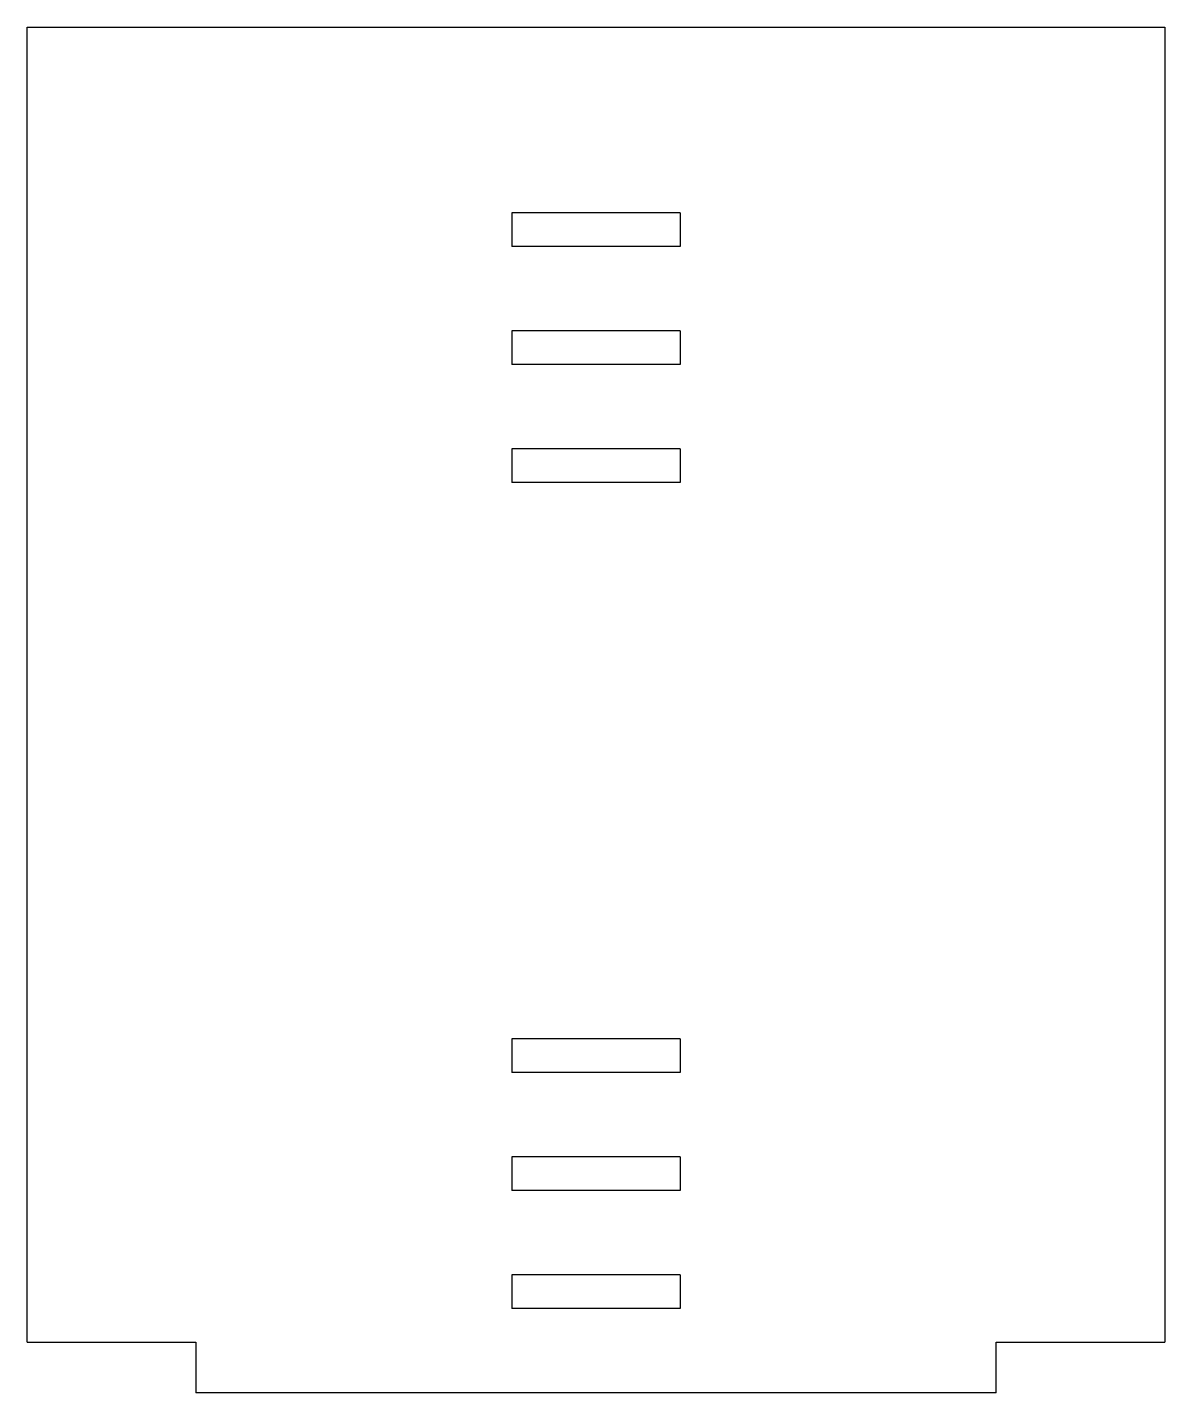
# Model space of a CAD drawing. Header units: millimetres. Extents: x -68 to 68, y -81 to 81.
import ezdxf

# ---------------------------------------------------------------- set-up
doc = ezdxf.new("R2010")
doc.units = ezdxf.units.MM

msp = doc.modelspace()

# ---------------------------------------------------------------- linework, layer by layer
at = {"color": 7, "linetype": 'Continuous', "lineweight": 25}
for p, q in [((-67.5, 81), (67.5, 81)), ((-67.5, -75), (-67.5, 81)), ((67.5, 81), (67.5, -75)), ((10, 59), (-10, 59)), ((-10, 59), (-10, 55)), ((10, 59), (10, 55)), ((10, 55), (-10, 55)), ((10, 45), (-10, 45)), ((-10, 45), (-10, 41)), ((10, 45), (10, 41)), ((10, 41), (-10, 41)), ((10, 31), (-10, 31)), ((-10, 31), (-10, 27)), ((10, 31), (10, 27)), ((10, 27), (-10, 27)), ((10, -39), (-10, -39)), ((-10, -39), (-10, -43)), ((10, -39), (10, -43)), ((10, -43), (-10, -43)), ((10, -53), (-10, -53)), ((-10, -53), (-10, -57)), ((10, -53), (10, -57)), ((10, -57), (-10, -57)), ((-10, -67), (-10, -71)), ((10, -67), (-10, -67)), ((10, -67), (10, -71)), ((10, -71), (-10, -71)), ((-67.5, -75), (-47.5, -75)), ((-47.5, -75), (-47.5, -81)), ((47.5, -81), (47.5, -75)), ((47.5, -75), (67.5, -75)), ((47.5, -81), (-47.5, -81))]:
    msp.add_line(p, q, dxfattribs=at)

doc.saveas('drawing.dxf')
